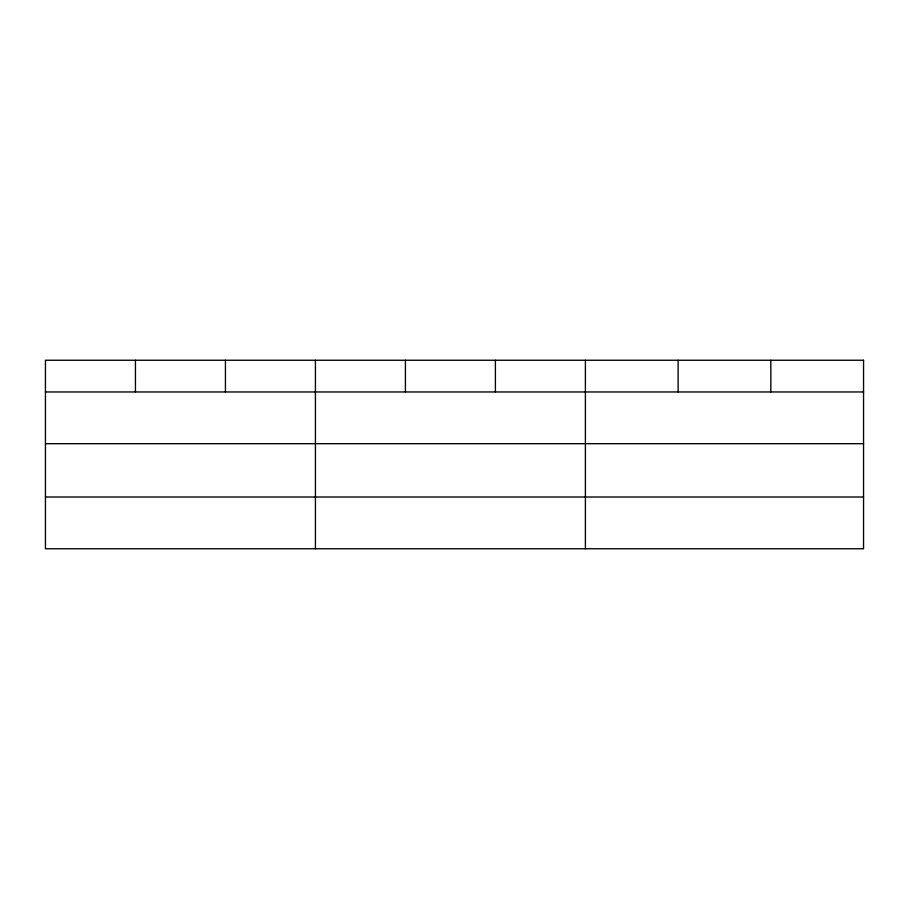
<?xml version="1.0" encoding="UTF-8"?>
<svg xmlns="http://www.w3.org/2000/svg" width="909" height="909" viewBox="0 0 909 909"><rect width="100%" height="100%" fill="white"/><g stroke="black" fill="none" stroke-linecap="round" stroke-linejoin="round"><path stroke-width="1.36" d="M45.45 391.961L863.55 391.961M45.45 443.694L863.55 443.694M45.45 497.007L863.55 497.007M770.832 360.248L770.832 391.961M678.114 360.248L678.114 391.961M585.396 360.248L585.396 548.752M495.405 360.248L495.405 391.961M405.414 360.248L405.414 391.961M315.423 360.248L315.423 548.752M225.432 360.248L225.432 391.961M135.441 360.248L135.441 391.961M863.55 360.248L45.45 360.248L45.45 548.752L863.55 548.752L863.55 360.248"/></g></svg>
